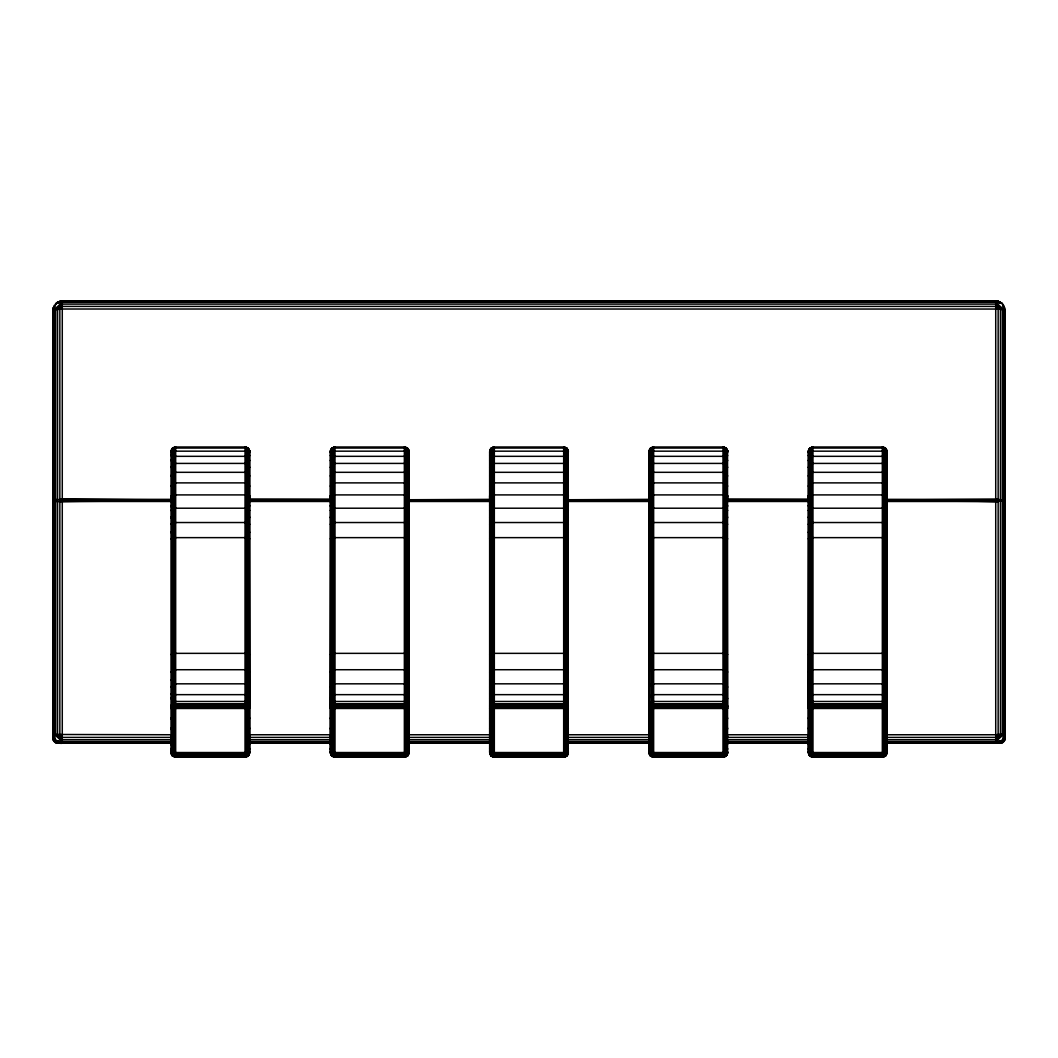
<?xml version="1.0" encoding="UTF-8"?>
<svg xmlns="http://www.w3.org/2000/svg" width="1058" height="1058" viewBox="0 0 1058 1058"><rect width="100%" height="100%" fill="white"/><g stroke="black" fill="none" stroke-linecap="round" stroke-linejoin="round"><path stroke-width="1.5" d="M1004.571 347.791L1004.783 309.862L998.157 309.055L62.277 309.015L53.217 309.862L53.059 739.674L55.241 742.518L57.582 743.152L172.626 743.152M53.059 739.674L53.217 307.733L57.582 302.046L62.277 300.789L998.157 301.107L1002.349 303.54L1005.1 310.166L1004.941 739.674L1002.759 742.518L1000.418 743.152L885.374 743.152M1004.915 614.751L1004.478 612.41L1004.941 739.674M53.403 675.507L52.9 686.973L53.217 309.862L53.429 347.765M249.582 496.824L249.714 495.726L249.08 498.067M408.904 496.824L409.036 495.726L409.036 497.736M568.239 496.824L568.358 495.726L567.842 497.882M886.882 496.824L887.014 495.726L885.956 498.688L886.882 496.824L886.379 498.067M330.308 451.687L331.683 448.367L335.002 446.992L335.002 757.211L331.683 755.835L330.308 752.529L330.453 450.536L332.199 447.931L335.002 446.992L404.354 446.992L407.396 448.116L408.877 450.47L409.036 752.529L407.661 755.835L404.354 757.211L404.354 446.992L407.396 448.116L408.93 450.695M489.642 451.687L491.005 448.367L494.324 446.992L563.676 446.992L566.718 448.116L568.199 450.47L568.358 451.687L566.995 448.367L563.676 446.992L563.676 757.211L564.893 757.052L567.736 754.87L568.358 752.529L489.642 752.529L489.642 451.687L490.753 448.645L493.345 447.098M648.964 451.687L650.339 448.367L653.646 446.992L722.998 446.992L726.039 448.116L727.534 450.47L727.692 451.687L726.317 448.367L722.998 446.992L722.998 757.211L724.214 757.052L727.058 754.87L727.692 752.529L648.964 752.529L648.964 451.687L650.075 448.645L652.667 447.098M808.286 451.687L809.661 448.367L812.967 446.992L812.967 757.211L809.661 755.835L808.286 752.529L808.431 450.536L810.163 447.931L812.967 446.992L882.332 446.992L885.361 448.116L886.855 450.47L887.014 752.529L885.639 755.835L882.332 757.211L882.332 446.992L885.639 448.367L886.988 451.197M52.9 310.166L53.217 307.733M53.059 613.547L53.085 614.751L53.522 612.41L52.9 614.751L53.614 614.751M249.688 451.197L248.339 448.367L245.033 446.992L245.033 757.211L248.339 755.835L249.714 752.529L249.609 450.695L248.061 448.116L245.033 446.992L175.668 446.992L172.361 448.367L170.986 451.687L172.11 448.645L174.689 447.098M330.466 707.26L330.308 708.476L409.036 708.476L407.661 705.157L404.354 703.795L335.002 703.795L332.662 704.416L330.466 707.26L330.308 706.466M649.123 707.26L648.964 708.476L727.692 708.476L726.317 705.157L722.998 703.795L653.646 703.795L651.305 704.416L649.123 707.26L648.964 706.466M995.723 300.789L995.723 743.152L1002.349 740.402L1004.783 736.209L1005.1 733.776L995.723 734.755L886.683 734.755M170.986 452.692L172.361 449.399L175.668 448.05L245.033 448.05L248.339 449.399L249.714 452.692M249.714 751.511L248.339 755.835L245.033 757.052L247.374 756.576L247.374 755.544M330.308 452.692L331.683 449.399L335.002 448.05L404.354 448.05L407.661 449.399L409.036 452.692M409.036 751.511L406.695 756.576L404.354 757.052L407.661 755.835L408.877 752.529L408.414 754.87L408.414 753.838M489.642 452.692L491.005 449.399L494.324 448.05L563.676 448.05L566.995 449.399L568.358 452.692M568.358 751.511L567.736 753.838M648.964 452.692L650.339 449.399L653.646 448.05L722.998 448.05L726.317 449.399L727.692 452.692M727.534 752.714L727.692 751.511M808.286 452.692L809.661 449.399L812.967 448.05L882.332 448.05L885.639 449.399L887.014 452.692M887.014 751.511L886.379 753.838M170.986 455.694L172.361 452.493L175.668 451.171L245.033 451.171L248.339 452.493L249.714 455.694M170.986 705.99L172.361 702.79L175.668 701.467L245.033 701.467L248.339 702.79L249.714 705.99M249.714 498.212L249.08 500.474M249.714 748.509L249.08 750.77M330.308 455.694L331.683 452.493L335.002 451.171L404.354 451.171L407.661 452.493L409.036 455.694M330.308 705.99L331.683 702.79L335.002 701.467L404.354 701.467L407.661 702.79L409.036 705.99M408.877 499.389L409.036 498.212M408.877 749.672L409.036 748.509M489.642 455.694L491.005 452.493L494.324 451.171L563.676 451.171L566.995 452.493L568.358 455.694M489.642 705.99L491.005 702.79L494.324 701.467L563.676 701.467L566.995 702.79L568.358 705.99M568.358 498.212L567.736 500.474M568.358 748.509L567.736 750.77M648.964 455.694L650.339 452.493L653.646 451.171L722.998 451.171L726.317 452.493L727.692 455.694M648.964 705.99L650.339 702.79L653.646 701.467L722.998 701.467L726.317 702.79L727.692 705.99M809.119 499.852L727.044 499.76L808.735 499.627L727.587 499.363L727.692 498.212M727.534 749.672L727.692 748.509M808.286 455.694L809.661 452.493L812.967 451.171L882.332 451.171L885.639 452.493L887.014 455.694M808.286 705.99L809.661 702.79L812.967 701.467L882.332 701.467L885.639 702.79L887.014 705.99M887.014 498.212L886.379 500.474M887.014 748.509L886.379 750.77M170.986 460.653L172.361 457.598L175.668 456.329L245.033 456.329L248.339 457.598L249.714 460.653M249.714 743.549L249.08 745.718M330.308 460.653L331.683 457.598L335.002 456.329L404.354 456.329L407.661 457.598L409.036 460.653M408.877 744.673L409.036 743.549M489.642 460.653L491.005 457.598L494.324 456.329L563.676 456.329L566.995 457.598L568.358 460.653M568.358 743.549L567.736 745.718M648.964 460.653L650.339 457.598L653.646 456.329L722.998 456.329L726.317 457.598L727.692 460.653M727.534 744.673L727.692 743.549M808.286 460.653L809.661 457.598L812.967 456.329L882.332 456.329L885.639 457.598L887.014 460.653M887.014 743.549L886.379 745.718M170.986 467.464L172.361 464.607L175.668 463.417L245.033 463.417L248.339 464.607L249.714 467.464M170.986 698.703L172.361 695.833L175.668 694.656L245.033 694.656L248.339 695.833L249.714 698.703M249.714 505.512L249.08 507.536M249.714 736.738L249.08 738.762M330.308 467.464L331.683 464.607L335.002 463.417L404.354 463.417L407.661 464.607L409.036 467.464M330.308 698.703L331.683 695.833L335.002 694.656L404.354 694.656L407.661 695.833L409.036 698.703M408.877 506.557L409.036 505.512M408.877 737.783L409.036 736.738M489.642 467.464L491.005 464.607L494.324 463.417L563.676 463.417L566.995 464.607L568.358 467.464M489.642 698.703L491.005 695.833L494.324 694.656L563.676 694.656L566.995 695.833L568.358 698.703M568.358 505.512L567.736 507.536M568.358 736.738L567.736 738.762M648.964 467.464L650.339 464.607L653.646 463.417L722.998 463.417L726.317 464.607L727.692 467.464M648.964 698.703L650.339 695.833L653.646 694.656L722.998 694.656L726.317 695.833L727.692 698.703M727.534 506.557L727.692 505.512M727.534 737.783L727.692 736.738M808.286 467.464L809.661 464.607L812.967 463.417L882.332 463.417L885.639 464.607L887.014 467.464M808.286 698.703L809.661 695.833L812.967 694.656L882.332 694.656L885.639 695.833L887.014 698.703M887.014 505.512L886.379 507.536M887.014 736.738L886.379 738.762M170.986 476.021L172.361 473.402L175.668 472.318L245.033 472.318L248.339 473.402L249.714 476.021M249.714 728.182L249.08 730.033M330.308 476.021L331.683 473.402L335.002 472.318L404.354 472.318L407.661 473.402L409.036 476.021M408.877 729.147L409.036 728.182M489.642 476.021L491.005 473.402L494.324 472.318L563.676 472.318L566.995 473.402L568.358 476.021M568.358 728.182L567.736 730.033M648.964 476.021L650.339 473.402L653.646 472.318L722.998 472.318L726.317 473.402L727.692 476.021M727.534 729.147L727.692 728.182M808.286 476.021L809.661 473.402L812.967 472.318L882.332 472.318L885.639 473.402L887.014 476.021M887.014 728.182L886.379 730.033M170.986 486.164L172.361 483.837L175.668 482.884L245.033 482.884L248.339 483.837L249.714 486.164M170.986 687.118L172.361 684.79L175.668 683.825L245.033 683.825L248.339 684.79L249.714 687.118M249.714 517.097L249.08 518.737M249.714 718.038L249.08 719.678M330.308 486.164L331.683 483.837L335.002 482.884L404.354 482.884L407.661 483.837L409.036 486.164M330.308 687.118L331.683 684.79L335.002 683.825L404.354 683.825L407.661 684.79L409.036 687.118M408.877 517.944L409.036 517.097M408.877 718.885L409.036 718.038M489.642 486.164L491.005 483.837L494.324 482.884L563.676 482.884L566.995 483.837L568.358 486.164M489.642 687.118L491.005 684.79L494.324 683.825L563.676 683.825L566.995 684.79L568.358 687.118M568.358 517.097L567.736 518.737M568.358 718.038L567.736 719.678M648.964 486.164L650.339 483.837L653.646 482.884L722.998 482.884L726.317 483.837L727.692 486.164M648.964 687.118L650.339 684.79L653.646 683.825L722.998 683.825L726.317 684.79L727.692 687.118M727.534 517.944L727.692 517.097M727.534 718.885L727.692 718.038M808.286 486.164L809.661 483.837L812.967 482.884L882.332 482.884L885.639 483.837L887.014 486.164M808.286 687.118L809.661 684.79L812.967 683.825L882.332 683.825L885.639 684.79L887.014 687.118M887.014 517.097L886.379 518.737M887.014 718.038L886.379 719.678M1004.478 740.812L1004.915 738.471M171.621 706.136L170.986 708.476L249.714 708.476L248.339 705.157L245.033 703.795L175.668 703.795L172.361 705.157L171.145 708.476L172.361 705.157L172.361 448.367L175.192 447.018M490.264 706.136L489.642 708.476L568.358 708.476L566.995 705.157L563.676 703.795L494.324 703.795L491.005 705.157L489.801 708.476L491.005 705.157L491.005 448.367L493.835 447.018M1004.174 739.568L1003.725 741.777L1000.418 743.152M170.986 497.736L170.986 495.726L171.938 498.556L171.079 496.665M249.714 706.466L249.08 707.881M330.308 497.736L330.308 495.726L330.691 497.577L330.4 496.665M408.877 707.207L409.036 706.466M489.642 497.736L489.642 495.726L490.264 498.067L489.801 496.943L491.005 495.739L494.324 494.906L563.676 494.906L566.995 495.739L568.358 497.736M568.358 706.466L567.736 707.881M648.964 497.736L648.964 495.726L649.057 496.665M727.534 707.207L727.692 706.466M808.286 497.736L808.286 495.726L808.92 498.067L808.444 496.943L809.661 495.739L812.967 494.906L882.332 494.906L885.639 495.739L887.014 497.736M887.014 706.466L887.014 708.476L808.286 708.476L809.661 705.157L812.967 703.795L882.332 703.795L885.639 705.157L886.379 707.881M173.327 447.627L173.327 704.416L175.668 703.954L172.361 705.157L171.621 708.476L175.668 704.416L245.033 704.416L248.339 705.157L249.556 708.476L249.08 449.333M249.714 752.529L170.986 752.529L172.361 755.835L175.668 756.576L245.033 756.576L248.339 755.835L249.08 752.529L248.339 448.367M334.513 447.018L333.786 447.15L333.786 703.954L405.571 703.954L405.571 447.15L407.661 448.367L407.661 705.157L408.414 708.476L408.414 752.529L407.661 755.835L404.354 756.576L335.002 756.576L331.683 755.835L330.466 752.529L330.942 754.87L330.942 753.838L332.662 756.576L335.002 757.052L331.683 755.835L330.942 752.529L331.683 448.367M491.983 447.627L491.983 704.416L494.324 703.954L491.005 705.157L490.264 708.476L494.324 704.416L563.676 704.416L566.995 705.157L568.199 708.476L567.736 706.136M566.017 755.544L566.017 756.576L563.676 757.052L566.995 755.835L567.736 752.529L563.676 756.576L494.324 756.576L491.005 755.835L489.642 752.529M724.214 447.15L724.214 703.954L652.429 703.954L652.429 447.15L653.646 446.992L653.646 757.211L650.339 755.835L649.586 752.529L650.339 448.367L653.17 447.018M648.964 752.529L650.339 755.835L653.646 756.576L722.998 756.576L726.317 755.835L727.534 752.529L727.058 754.87L727.058 753.838L725.338 756.576L722.998 757.052L726.317 755.835L727.058 752.529L726.317 448.367M810.626 755.544L810.626 756.576L812.967 757.052L809.661 755.835L808.92 752.529L809.661 448.367M882.332 756.576L885.639 755.835L885.639 754.804L884.673 756.576L882.332 757.052L885.639 755.835L886.379 752.529L882.332 756.576L812.967 756.576L809.661 755.835L808.286 751.511M886.683 742.756L995.723 742.756L1002.349 740.402L1003.844 734.265L995.723 741.592L886.683 741.592M998.157 301.107L62.277 301.186L55.651 303.54L54.156 309.597L62.277 302.323L995.723 302.323L1002.349 303.54L1003.844 309.597L995.723 302.323L1002.349 309.359L1002.349 734.477L995.723 741.592L1002.349 740.402M170.986 510.511L172.361 508.885L175.668 508.21L245.033 508.21L248.339 508.885L249.714 510.511M170.986 672.028L172.361 670.402L175.668 669.727L245.033 669.727L248.339 670.402L249.714 672.028M249.714 532.174L249.08 533.325M249.714 693.691L249.08 694.841M330.308 510.511L331.683 508.885L335.002 508.21L404.354 508.21L407.661 508.885L409.036 510.511M330.308 672.028L331.683 670.402L335.002 669.727L404.354 669.727L407.661 670.402L409.036 672.028M489.642 510.511L491.005 508.885L494.324 508.21L563.676 508.21L566.995 508.885L568.358 510.511M489.642 672.028L491.005 670.402L494.324 669.727L563.676 669.727L566.995 670.402L568.358 672.028M568.358 532.174L567.736 533.325M568.358 693.691L567.736 694.841M648.964 510.511L650.339 508.885L653.646 508.21L722.998 508.21L726.317 508.885L727.692 510.511M648.964 672.028L650.339 670.402L653.646 669.727L722.998 669.727L726.317 670.402L727.692 672.028M808.286 510.511L809.661 508.885L812.967 508.21L882.332 508.21L885.639 508.885L887.014 510.511M808.286 672.028L809.661 670.402L812.967 669.727L882.332 669.727L885.639 670.402L887.014 672.028M887.014 532.174L886.379 533.325M887.014 693.691L886.379 694.841M170.986 524.279L172.361 523.049L175.668 522.533L245.033 522.533L248.339 523.049L249.714 524.279M249.714 679.924L249.08 680.797M330.308 524.279L331.683 523.049L335.002 522.533L404.354 522.533L407.661 523.049L409.036 524.279M489.642 524.279L491.005 523.049L494.324 522.533L563.676 522.533L566.995 523.049L568.358 524.279M568.358 679.924L567.736 680.797M648.964 524.279L650.339 523.049L653.646 522.533L722.998 522.533L726.317 523.049L727.692 524.279M808.286 524.279L809.661 523.049L812.967 522.533L882.332 522.533L885.639 523.049L887.014 524.279M887.014 679.924L886.379 680.797M248.339 755.835L249.556 752.529L249.08 754.87L249.08 753.838M332.662 447.627L332.662 704.416L335.002 703.954L331.683 705.157L330.466 708.476L330.942 449.333M563.676 756.576L566.995 755.835L568.199 752.529L567.736 754.87L567.736 449.333M651.305 447.627L651.305 704.416L653.646 703.954L650.339 705.157L649.123 708.476L649.586 449.333L650.339 448.367M810.626 447.627L810.626 704.416L812.967 703.954L809.661 705.157L808.444 708.476L808.92 449.333M885.639 755.835L886.855 752.529L886.379 754.87L886.379 449.333M172.361 448.367L171.145 450.47L171.145 753.732M491.005 448.367L489.801 450.47L489.801 753.732M649.586 449.333L649.123 753.732M171.317 741.592L62.277 741.592L55.651 734.477L55.651 309.359L62.277 304.109L995.723 304.109L998.157 309.055L998.157 734.728L995.723 739.754L886.683 739.754M62.277 300.789L62.277 743.152C57.542 745.282 48.509 732.467 55.651 734.477L62.277 739.754L59.843 734.728L59.843 309.055L62.277 304.109L57.582 309.174L57.582 734.622L62.277 739.754L171.317 739.754M170.986 538.8L175.668 537.636L245.033 537.636L249.714 538.8M170.986 654.505L175.668 653.355L245.033 653.355L249.714 654.505M330.308 538.8L335.002 537.636L404.354 537.636L409.036 538.8M330.308 654.505L335.002 653.355L404.354 653.355L409.036 654.505M489.642 538.8L494.324 537.636L563.676 537.636L568.358 538.8M489.642 654.505L494.324 653.355L563.676 653.355L568.358 654.505M648.964 538.8L653.646 537.636L722.998 537.636L727.692 538.8M648.964 654.505L653.646 653.355L722.998 653.355L727.692 654.505M808.286 538.8L812.967 537.636L882.332 537.636L887.014 538.8M808.286 654.505L812.967 653.355L882.332 653.355L887.014 654.505M330.466 496.995L335.002 494.906L404.354 494.906L408.877 496.995M649.123 496.995L653.646 494.906L722.998 494.906L726.317 495.739L727.692 497.736M998.157 734.728L995.723 737.413L886.683 737.413M59.843 309.055L62.277 306.41L995.723 306.41L998.157 309.055M55.651 309.359L62.277 302.323L55.651 303.54M245.033 756.576L249.08 752.529M330.942 708.476L335.002 704.416L404.354 704.416L407.661 705.157L408.877 708.476L408.414 449.333L407.661 448.367M404.354 756.576L408.414 752.529M649.586 708.476L653.646 704.416L722.998 704.416L726.317 705.157L727.534 708.476L727.058 449.333M722.998 756.576L727.058 752.529M808.92 708.476L812.967 704.416L882.332 704.416L885.639 705.157L886.855 708.476L886.379 706.136M1002.349 734.477L995.723 739.754L1000.418 734.622L1000.418 309.174L995.723 304.109L1002.349 309.359M885.295 499.35L998.157 499.389L995.723 500.117L886.697 500.289L995.723 500.5L998.157 501.439L885.612 500.434L995.723 500.5L998.157 499.389L1005.1 500.5L995.723 501.479L886.683 501.479M172.705 499.35L59.843 499.389L62.277 500.5L172.388 500.421L59.843 501.439L62.277 500.5L171.303 500.302L62.277 500.117C51.181 498.027 50.52 502.352 62.277 501.479L171.317 501.479M334.024 447.098L331.432 448.645L330.466 450.47L330.466 753.732M811.989 447.098L809.41 448.645L808.444 450.47L808.444 753.732M59.843 501.439L62.277 500.831M172.361 705.157L175.668 704.416M331.683 705.157L335.002 704.416M491.005 705.157L494.324 704.416M650.339 705.157L653.646 704.416M809.661 705.157L812.967 704.416M57.582 302.046L62.277 301.186L59.843 301.107M812.491 447.018L811.764 447.15L811.764 703.954L883.536 703.954L883.536 447.15M1000.418 741.896L995.723 742.756L998.157 742.835M886.035 499.931L998.157 499.389M404.354 756.166L405.571 756.007L405.571 757.052L333.786 757.052L333.786 756.007M882.332 756.166L883.536 756.007L883.536 757.052L811.764 757.052L811.764 756.007M59.843 742.835L171.317 742.756M62.277 501.148L172.388 500.434M62.277 501.479L172.586 500.831M62.277 500.5L171.713 500.368M489.709 499.35L408.388 499.746L490.476 499.852M649.03 499.35L567.71 499.746L649.797 499.852L567.392 499.931M727.613 499.35L808.352 499.35L808.92 500.474M248.749 499.931L331.141 499.865L249.066 499.76L330.757 499.627L249.622 499.363L330.387 499.35L330.308 498.212M248.696 499.958L331.273 499.931M409.711 499.931L490.608 499.931M886.353 499.76L995.723 499.733M409.248 500.13L491.137 500.156M566.929 500.13L648.832 500.156M885.586 500.13L995.723 500.117L885.982 499.958M172.48 500.156L62.277 500.117L171.965 499.931L59.843 499.389M408.097 500.394L491.071 500.421M566.943 500.421L649.678 500.355M248.961 501.479L329.924 501.479M409.221 501.479L490.171 501.479M567.829 501.479L648.779 501.479M728.076 501.479L809.039 501.479M1004.386 614.751L1004.941 613.547M171.317 734.755L55.651 734.477M248.961 734.755L329.924 734.755M409.221 734.755L490.171 734.755M567.829 734.755L648.779 734.755M728.076 734.755L809.039 734.755M171.317 737.413L62.277 737.413L59.843 734.728M248.961 737.413L329.924 737.413M409.221 737.413L490.171 737.413M567.829 737.413L648.779 737.413M728.076 737.413L809.039 737.413M52.9 738.471L53.614 738.471M1004.386 738.471L1005.1 738.471M248.961 739.754L329.924 739.754M409.221 739.754L490.171 739.754M567.829 739.754L648.779 739.754M728.076 739.754L809.039 739.754M248.961 741.592L329.924 741.592M409.221 741.592L490.171 741.592M567.829 741.592L648.779 741.592M728.076 741.592L809.039 741.592M55.241 742.518L171.184 742.518M249.212 742.518L330.096 742.518M409.327 742.518L490.211 742.518M567.789 742.518L648.673 742.518M727.904 742.518L808.788 742.518M886.816 742.518L1002.759 742.518M248.961 742.756L329.924 742.756M409.221 742.756L490.171 742.756M567.829 742.756L648.779 742.756M728.076 742.756L809.039 742.756M56.378 742.994L171.383 742.994M249.212 742.994L330.096 742.994M409.327 742.994L490.211 742.994M567.789 742.994L648.673 742.994M727.904 742.994L808.788 742.994M886.617 742.994L1001.622 742.994M248.961 743.152L330.625 743.152M408.322 743.152L490.978 743.152M567.022 743.152L649.678 743.152M727.375 743.152L809.039 743.152M330.308 752.529L409.036 752.529M808.286 752.529L887.014 752.529M886.498 500.328L995.723 500.5M171.832 499.852L62.277 499.35M885.612 500.421L998.157 501.439M885.414 500.712L995.723 501.148M885.414 500.831L995.723 501.479M653.646 756.166L652.429 756.007L652.429 757.052L724.214 757.052L724.214 756.007M175.668 756.166L174.464 756.007L174.464 757.052L175.668 757.211L175.668 446.992L174.464 447.15L174.464 703.954L246.236 703.954L246.236 447.15M55.651 740.402L62.277 741.592L54.156 734.265L55.651 740.402L62.277 742.756L57.582 741.896M1000.418 302.046L995.723 301.186L1002.349 303.54M882.332 704.416L886.379 708.476L885.639 705.157L882.332 703.954L884.673 704.416L884.673 447.627M726.317 705.157L722.998 703.954L725.338 704.416L725.338 447.627M563.676 704.416L567.736 708.476L566.995 705.157L563.676 703.954L566.017 704.416L566.017 447.627M649.586 753.838L649.586 754.87L649.123 752.529L650.339 755.835L653.646 757.052L651.305 756.576L648.964 751.511M407.661 705.157L404.354 703.954L406.695 704.416L406.695 447.627M490.264 449.333L490.264 754.87L489.801 752.529L491.005 755.835L494.324 757.052L494.324 446.992L493.107 447.15L493.107 703.954L564.893 703.954L564.893 447.15L566.718 448.116L568.265 450.695M248.339 705.157L245.033 703.954L247.374 704.416L247.374 447.627M175.668 756.576L171.621 752.529L172.361 755.835L175.668 757.052L172.361 755.835L171.145 752.529L171.621 754.87L171.621 449.333M883.47 447.137L885.361 448.116L886.908 450.695M724.148 447.137L726.039 448.116L727.587 450.695M246.17 447.137L248.061 448.116L249.609 450.695M57.582 743.152L54.275 741.777L53.826 739.568M494.324 756.576L490.264 752.529L491.005 755.835L494.324 757.211L491.983 756.576L491.983 755.544M808.92 680.797L808.286 679.924M490.264 680.797L489.642 679.924M171.621 680.797L170.986 679.924M1005.1 310.166L1005.1 686.973L1004.597 675.559M808.92 752.529L812.967 756.576M722.998 704.416L727.058 708.476M649.586 752.529L653.646 756.576M404.354 704.416L408.414 708.476M330.942 752.529L335.002 756.576M245.033 704.416L249.08 708.476M808.92 533.325L808.286 532.174M808.92 694.841L808.286 693.691M490.264 533.325L489.642 532.174M490.264 694.841L489.642 693.691M171.621 533.325L170.986 532.174M171.621 694.841L170.986 693.691M808.92 753.838L809.661 755.835M808.92 707.881L808.286 706.466M490.264 707.881L489.642 706.466M171.621 707.881L170.986 706.466M808.92 518.737L808.286 517.097M808.92 719.678L808.286 718.038M490.264 518.737L489.642 517.097M490.264 719.678L489.642 718.038M171.621 518.737L170.986 517.097M171.621 719.678L170.986 718.038M490.595 498.556L489.735 496.665M808.92 730.033L808.286 728.182M490.264 730.033L489.642 728.182M171.621 730.033L170.986 728.182M808.92 507.536L808.286 505.512M808.92 738.762L808.286 736.738M490.264 507.536L489.642 505.512M490.264 738.762L489.642 736.738M171.621 507.536L170.986 505.512M171.621 738.762L170.986 736.738M808.92 745.718L808.286 743.549M490.264 745.718L489.642 743.549M171.621 745.718L170.986 743.549M808.92 750.77L808.286 748.509M490.264 500.474L489.642 498.212M490.264 750.77L489.642 748.509M171.621 500.474L170.986 498.212M171.621 750.77L170.986 748.509M490.264 753.838L489.642 751.511M171.621 753.838L170.986 751.511M408.414 449.333L409.01 451.197M171.621 498.067L171.145 496.943L172.361 495.739L175.668 494.906L245.033 494.906L248.339 495.739L249.714 497.736M808.378 496.665L808.669 497.577M53.085 738.471L53.522 740.812M648.964 517.097L649.123 517.944M648.964 718.038L649.123 718.885M330.308 517.097L330.466 517.944M330.308 718.038L330.466 718.885M727.666 451.197L727.534 450.47L727.534 753.732M568.331 451.197L568.199 450.47L568.199 753.732M648.964 728.182L649.123 729.147M330.308 728.182L330.466 729.147M648.964 505.512L649.123 506.557M648.964 736.738L649.123 737.783M330.308 505.512L330.466 506.557M330.308 736.738L330.466 737.783M648.964 743.549L649.123 744.673M330.308 743.549L330.466 744.673M808.286 498.212L808.444 499.389M648.964 498.212L649.123 499.389M648.964 748.509L649.123 749.672M330.308 748.509L330.466 749.672M330.308 751.511L330.466 752.714M887.014 451.687L886.855 450.47L886.855 753.732M409.036 451.687L408.877 450.47L408.877 753.732M249.714 451.687L249.556 450.47L249.556 753.732M1004.783 307.733L1004.783 736.209M1003.844 305.471L1003.844 738.471M885.639 448.367L885.639 705.157M726.317 754.804L726.317 755.835M650.339 754.804L650.339 755.835M566.995 448.367L566.995 705.157M566.995 754.804L566.995 755.835M564.893 756.007L564.893 757.052L493.107 757.052L493.107 756.007M491.005 754.804L491.005 755.835M407.661 754.804L407.661 755.835M331.683 754.804L331.683 755.835M246.236 756.007L246.236 757.052L174.464 757.052L172.361 754.804L172.361 755.835M54.156 305.471L54.156 738.471M727.692 495.726L727.534 496.943L727.692 495.726M175.668 705.157L172.361 708.476L172.361 752.529L175.668 755.835L245.033 755.835L248.339 752.529L248.339 708.476L245.033 705.157L175.668 705.157M175.668 706.136L173.327 708.476L173.327 752.529L175.668 754.87L245.033 754.87L247.374 752.529L247.374 708.476L245.033 706.136L175.668 706.136M175.668 707.26L174.464 708.476L174.464 752.529L175.668 753.732L245.033 753.732L246.236 752.529L246.236 708.476L245.033 707.26L175.668 707.26M335.002 705.157L331.683 708.476L331.683 752.529L335.002 755.835L404.354 755.835L407.661 752.529L407.661 708.476L404.354 705.157L335.002 705.157M335.002 706.136L332.662 708.476L332.662 752.529L335.002 754.87L404.354 754.87L406.695 752.529L406.695 708.476L404.354 706.136L335.002 706.136M335.002 707.26L333.786 708.476L333.786 752.529L335.002 753.732L404.354 753.732L405.571 752.529L405.571 708.476L404.354 707.26L335.002 707.26M494.324 705.157L491.005 708.476L491.005 752.529L494.324 755.835L563.676 755.835L566.995 752.529L566.995 708.476L563.676 705.157L494.324 705.157M494.324 706.136L491.983 708.476L491.983 752.529L494.324 754.87L563.676 754.87L566.017 752.529L566.017 708.476L563.676 706.136L494.324 706.136M494.324 707.26L493.107 708.476L493.107 752.529L494.324 753.732L563.676 753.732L564.893 752.529L564.893 708.476L563.676 707.26L494.324 707.26M653.646 705.157L650.339 708.476L650.339 752.529L653.646 755.835L722.998 755.835L726.317 752.529L726.317 708.476L722.998 705.157L653.646 705.157M653.646 706.136L651.305 708.476L651.305 752.529L653.646 754.87L722.998 754.87L725.338 752.529L725.338 708.476L722.998 706.136L653.646 706.136M653.646 707.26L652.429 708.476L652.429 752.529L653.646 753.732L722.998 753.732L724.214 752.529L724.214 708.476L722.998 707.26L653.646 707.26M812.967 705.157L809.661 708.476L809.661 752.529L812.967 755.835L882.332 755.835L885.639 752.529L885.639 708.476L882.332 705.157L812.967 705.157M812.967 706.136L810.626 708.476L810.626 752.529L812.967 754.87L882.332 754.87L884.673 752.529L884.673 708.476L882.332 706.136L812.967 706.136M812.967 707.26L811.764 708.476L811.764 752.529L812.967 753.732L882.332 753.732L883.536 752.529L883.536 708.476L882.332 707.26L812.967 707.26M809.251 499.931L726.727 499.931L809.251 499.931M331.009 500.368L248.775 500.394L331.022 500.355M809 500.355L726.714 500.394L808.986 500.368"/></g></svg>
